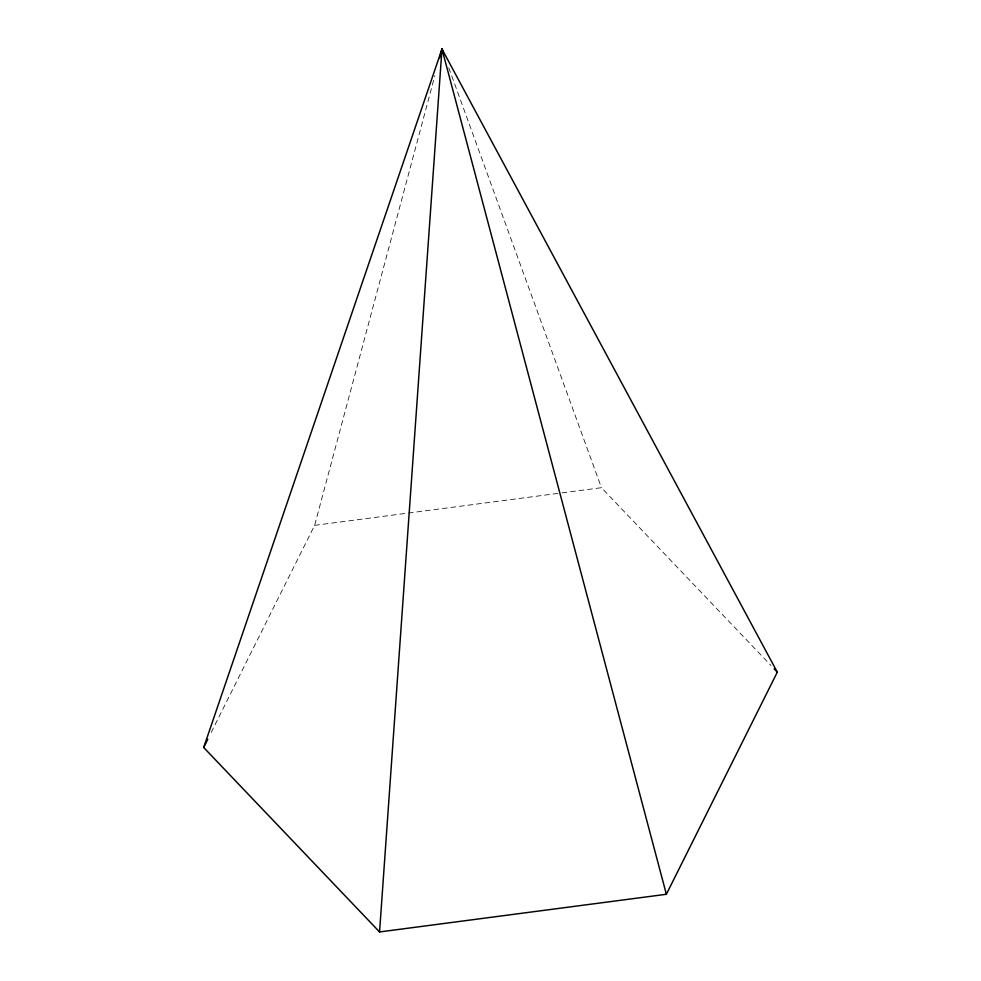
<?xml version="1.0" encoding="UTF-8"?>
<svg xmlns="http://www.w3.org/2000/svg" width="981" height="981" viewBox="0 0 981 981"><rect width="100%" height="100%" fill="white"/><g stroke="black" fill="none" stroke-linecap="round" stroke-linejoin="round"><path stroke-width="0.74" stroke-dasharray="4.91 3.68" d="M211.222 732.415L314.631 525.362L434.853 75.672M314.631 525.362L560.47 493.075M561.978 492.879L601.439 487.692L770.992 665.523M448.771 67.75L601.439 487.692"/><path stroke-width="1.47" d="M379.561 931.95L441.977 49.05L777.308 672.157L666.369 894.28L379.561 931.95L203.692 747.497L441.977 49.05L443.547 53.366M439.598 57.928L441.977 49.05L666.369 894.28M203.692 747.497L207.8 739.269M774.144 668.834L777.308 672.157"/></g></svg>
